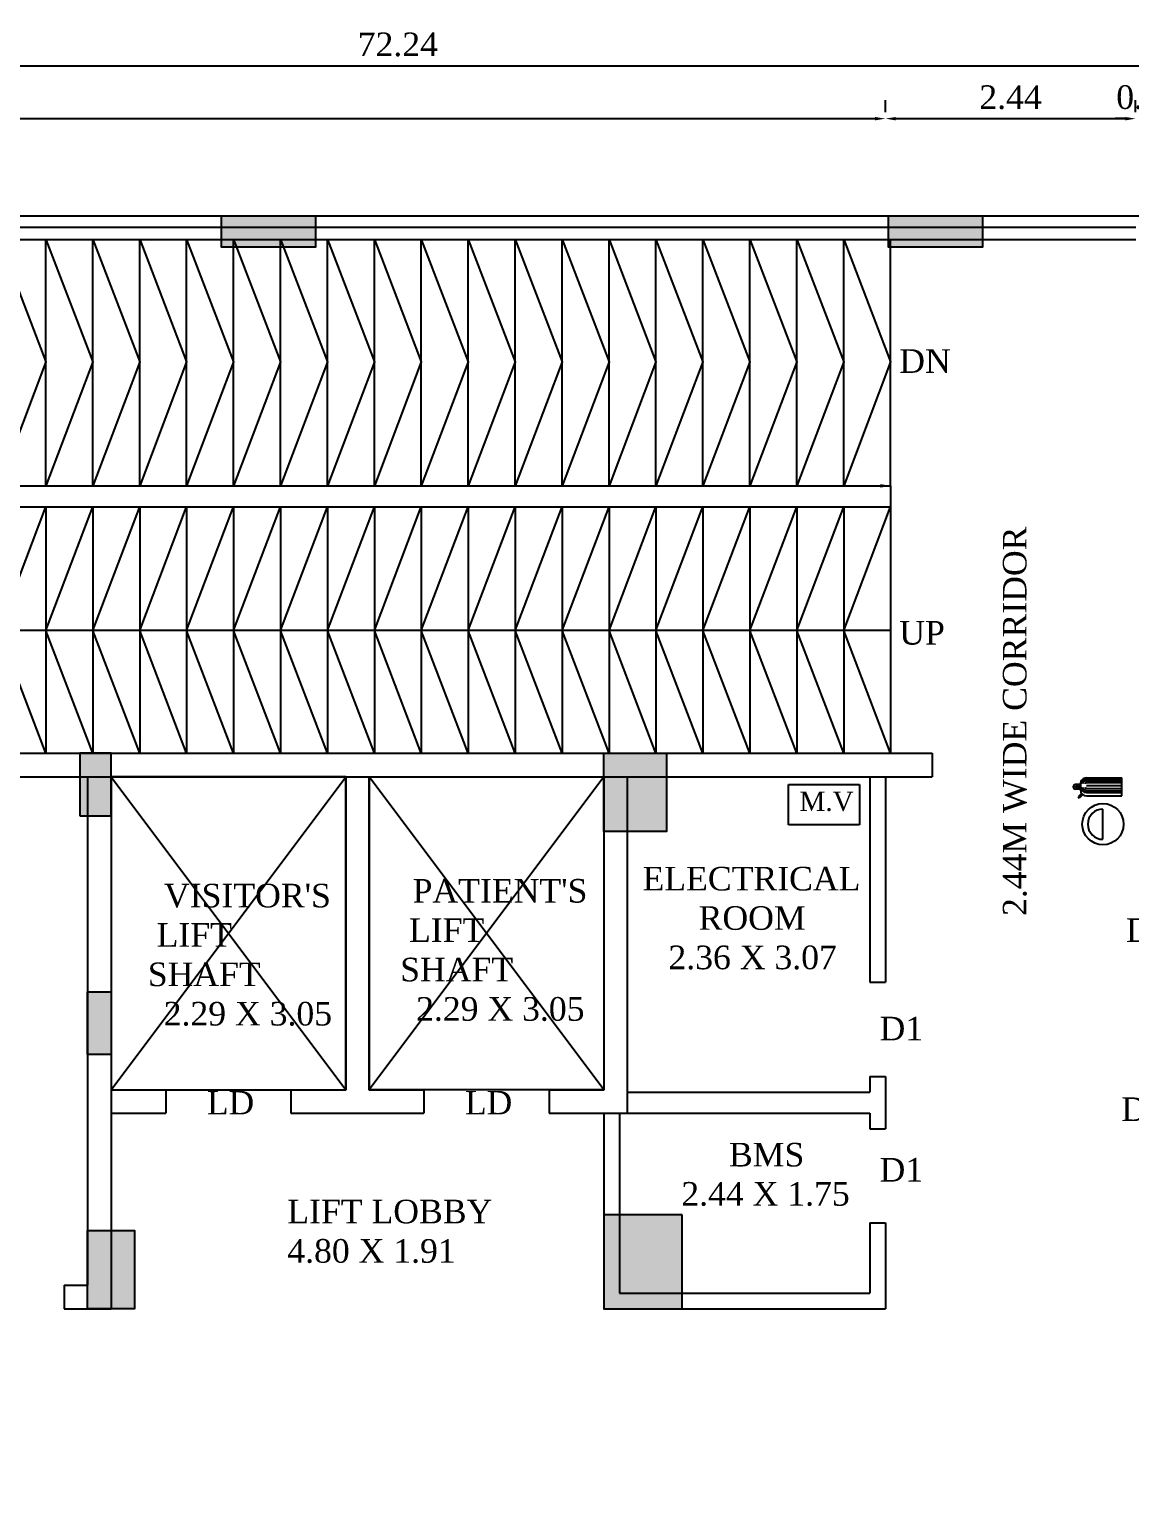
# Model space of a CAD drawing. Header units: metres. Extents: x 2754 to 3501, y 1112 to 1514.
# Drawn here: x 3140.37 to 3151.1, y 1392 to 1406.18 of the extents above; entities that cross this region are included whole.
import ezdxf
from ezdxf.lldxf.tags import DXFTag

# ---------------------------------------------------------------- set-up
doc = ezdxf.new("R2010")
doc.units = ezdxf.units.M
doc.linetypes.add('ACAD_ISO10W100', pattern=[18, 12, -3, 0, -3])
doc.linetypes.add('Demolished', pattern=[4.8, 3.2, -1.6])
for name, color, linetype in [('A-WALL', 2, 'Continuous'), ('AR -DOOR', 2, 'Continuous'), ('AR-COLHATCH', 2, 'Continuous'), ('AR-COLUMN', 2, 'Continuous'), ('AR-GRID', 2, 'ACAD_ISO10W100'), ('AR-HIDDEN', 2, 'DASHED'), ('AR-THIN', 8, 'Continuous'), ('AR-WALL', 7, 'Continuous'), ('BLK_1_FLR_1_BLT_UP_AREA', 12, 'Continuous'), ('BLK_1_FLR_1_LIFT_1', 30, 'Continuous'), ('BLK_1_FLR_1_LIFT_2', 30, 'Continuous')]:
    doc.layers.add(name, color=color, linetype=linetype)
doc.styles.add('ANAND', font='times.ttf')
tags = doc.linetypes.add('DASHED', pattern=[0.75, 0.5, -0.25]).pattern_tags.tags
tags[6:7] = [DXFTag(74, 4), DXFTag(75, 0), DXFTag(340, '0'), DXFTag(46, 1.0), DXFTag(50, 0.0), DXFTag(44, 0.0), DXFTag(45, 0.0)]
tags[4:5] = [DXFTag(74, 4), DXFTag(75, 0), DXFTag(340, '0'), DXFTag(46, 1.0), DXFTag(50, 0.0), DXFTag(44, 0.0), DXFTag(45, 0.0)]
doc.dimstyles.new('V1', dxfattribs={"dimtxt": 0.23, "dimasz": 0.1, "dimexe": 0.18, "dimexo": 0.0625, "dimgap": 0.09, "dimtad": 1, "dimzin": 0, "dimdsep": 46, "dimtxsty": 'ANAND', "dimcen": 0.09, "dimadec": 0, "dimazin": 0, "dimtfac": 1, "dimtix": 1, "dimtofl": 0, "dimtmove": 2, "dimatfit": 0, "dimfxl": 0, "dimtolj": 1, "dimtzin": 0, "dimarcsym": 0})

# ---------------------------------------------------------------- blocks, each defined once
blk = doc.blocks.new('Ground Floor')
at = {"layer": 'AR-COLHATCH'}
h = blk.add_hatch(color=256, dxfattribs=at)
h.dxf.hatch_style = 1
h.paths.add_polyline_path([(1390.4, 687.48), (1390.4, 699.48), (1354.4, 699.48), (1354.4, 687.48)])
h = blk.add_hatch(color=256, dxfattribs=at)
h.dxf.hatch_style = 1
h.paths.add_polyline_path([(1646.2, 687.48), (1646.2, 699.48), (1610.2, 699.48), (1610.2, 687.48)])
h = blk.add_hatch(color=256, dxfattribs=at)
h.dxf.hatch_style = 1
h.paths.add_polyline_path([(1300, 469.48), (1312, 469.48), (1312, 493.48), (1300, 493.48)])
h = blk.add_hatch(color=256, dxfattribs=at)
h.dxf.hatch_style = 1
h.paths.add_polyline_path([(1525, 493.48), (1501, 493.48), (1501, 463.48), (1525, 463.48)])
h = blk.add_hatch(color=256, dxfattribs=at)
h.dxf.hatch_style = 1
h.paths.add_polyline_path([(1303, 401.98), (1303, 377.98), (1312, 377.98), (1312, 401.98)])
h = blk.add_hatch(color=256, dxfattribs=at)
h.dxf.hatch_style = 1
h.paths.add_polyline_path([(1501, 316.48), (1531, 316.48), (1531, 280.48), (1501, 280.48)])
h = blk.add_hatch(color=256, dxfattribs=at)
h.dxf.hatch_style = 1
h.paths.add_polyline_path([(1303, 310.48), (1303, 280.48), (1321, 280.48), (1321, 310.48)])
at = {"layer": 'AR-COLUMN'}
for points in [[(1354.4, 699.48), (1390.4, 699.48), (1390.4, 687.48), (1354.4, 687.48)], [(1610.2, 699.48), (1646.2, 699.48), (1646.2, 687.48), (1610.2, 687.48)], [(1300, 469.48), (1312, 469.48), (1312, 493.48), (1300, 493.48)], [(1501, 493.48), (1525, 493.48), (1525, 463.48), (1501, 463.48)], [(1303, 401.98), (1312, 401.98), (1312, 377.98), (1303, 377.98)], [(1531, 316.48), (1501, 316.48), (1501, 280.48), (1531, 280.48)], [(1303, 310.48), (1321, 310.48), (1321, 280.48), (1303, 280.48)]]:
    blk.add_lwpolyline(points, close=True, dxfattribs=at)
blk = doc.blocks.new('*D506')
at = {"color": 0, "lineweight": -2}
for p, q in [((3123.52, 1405.367), (3123.52, 1405.485)), ((3148.717, 1405.367), (3148.717, 1405.485)), ((3123.62, 1405.305), (3148.617, 1405.305))]:
    blk.add_line(p, q, dxfattribs=at)
at = {"color": 0}
for points in [[(3123.62, 1405.321), (3123.62, 1405.288), (3123.52, 1405.305)], [(3148.617, 1405.321), (3148.617, 1405.288), (3148.717, 1405.305)]]:
    blk.add_solid(points, dxfattribs=at)
at = {"layer": 'Defpoints', "color": 0}
for p in [(3123.52, 1405.305), (3148.717, 1405.305), (3148.717, 1405.305)]:
    blk.add_point(p, dxfattribs=at)
at = {"color": 0, "insert": (3136.119, 1405.512), "char_height": 0.23, "attachment_point": 5, "style": 'ANAND'}
blk.add_mtext('\\A1;25.20', dxfattribs=at)
blk = doc.blocks.new('*D507')
at = {"color": 0, "lineweight": -2}
for p, q in [((3148.717, 1405.367), (3148.717, 1405.485)), ((3151.155, 1405.367), (3151.155, 1405.485)), ((3148.817, 1405.305), (3151.055, 1405.305))]:
    blk.add_line(p, q, dxfattribs=at)
at = {"color": 0}
for points in [[(3148.817, 1405.321), (3148.817, 1405.288), (3148.717, 1405.305)], [(3151.055, 1405.321), (3151.055, 1405.288), (3151.155, 1405.305)]]:
    blk.add_solid(points, dxfattribs=at)
at = {"layer": 'Defpoints', "color": 0}
for p in [(3148.717, 1405.305), (3151.155, 1405.305), (3151.155, 1405.305)]:
    blk.add_point(p, dxfattribs=at)
at = {"color": 0, "insert": (3149.936, 1405.512), "char_height": 0.23, "attachment_point": 5, "style": 'ANAND'}
blk.add_mtext('\\A1;2.44', dxfattribs=at)
blk = doc.blocks.new('*D508')
at = {"color": 0, "lineweight": -2}
for p, q in [((3151.155, 1405.367), (3151.155, 1405.485)), ((3151.384, 1405.367), (3151.384, 1405.485)), ((3151.055, 1405.305), (3150.955, 1405.305)), ((3151.484, 1405.305), (3151.584, 1405.305))]:
    blk.add_line(p, q, dxfattribs=at)
at = {"color": 0}
for points in [[(3151.055, 1405.321), (3151.055, 1405.288), (3151.155, 1405.305)], [(3151.484, 1405.321), (3151.484, 1405.288), (3151.384, 1405.305)]]:
    blk.add_solid(points, dxfattribs=at)
at = {"layer": 'Defpoints', "color": 0}
for p in [(3151.155, 1405.305), (3151.384, 1405.305), (3151.384, 1405.305)]:
    blk.add_point(p, dxfattribs=at)
at = {"color": 0, "insert": (3151.27, 1405.512), "char_height": 0.23, "attachment_point": 5, "style": 'ANAND'}
blk.add_mtext('\\A1;0.23', dxfattribs=at)
blk = doc.blocks.new('*D529')
at = {"color": 0, "lineweight": -2}
for p, q in [((3107.848, 1405.811), (3107.848, 1405.639)), ((3107.948, 1405.819), (3179.986, 1405.819)), ((3180.086, 1405.811), (3180.086, 1405.639))]:
    blk.add_line(p, q, dxfattribs=at)
at = {"color": 0}
for points in [[(3107.948, 1405.835), (3107.948, 1405.802), (3107.848, 1405.819)], [(3179.986, 1405.835), (3179.986, 1405.802), (3180.086, 1405.819)]]:
    blk.add_solid(points, dxfattribs=at)
at = {"layer": 'Defpoints', "color": 0}
for p in [(3107.848, 1405.873), (3180.086, 1405.873), (3180.086, 1405.819)]:
    blk.add_point(p, dxfattribs=at)
at = {"color": 0, "insert": (3143.967, 1406.026), "char_height": 0.23, "attachment_point": 5, "style": 'ANAND'}
blk.add_mtext('\\A1;72.24', dxfattribs=at)
blk = doc.blocks.new('*D595')
at = {"color": 0, "lineweight": -2}
for p, q in [((3125.92, 1401.792), (3125.92, 1401.909)), ((3148.768, 1401.792), (3148.768, 1401.909)), ((3126.02, 1401.729), (3148.668, 1401.729))]:
    blk.add_line(p, q, dxfattribs=at)
at = {"color": 0}
for points in [[(3126.02, 1401.746), (3126.02, 1401.712), (3125.92, 1401.729)], [(3148.668, 1401.746), (3148.668, 1401.712), (3148.768, 1401.729)]]:
    blk.add_solid(points, dxfattribs=at)
at = {"layer": 'Defpoints', "color": 0}
for p in [(3125.92, 1401.729, 0), (3148.768, 1401.729, 0), (3148.768, 1401.729)]:
    blk.add_point(p, dxfattribs=at)
at = {"color": 0, "insert": (3137.344, 1401.936), "char_height": 0.23, "attachment_point": 5, "style": 'ANAND'}
blk.add_mtext('\\A1;22.85', dxfattribs=at)

msp = doc.modelspace()

# ---------------------------------------------------------------- linework, layer by layer
for p, q in [((3150.61656, 1398.81938, 0), (3150.56835, 1398.81938, 0)), ((3150.61656, 1398.82665, 0), (3150.61657, 1398.76854, 0)), ((3150.67466, 1398.88476, 0), (3151.01937, 1398.8848, 0)), ((3150.67466, 1398.87746, 0), (3151.01938, 1398.87749, 0)), ((3150.67467, 1398.86042, 0), (3151.01938, 1398.86045, 0)), ((3150.67467, 1398.83972, 0), (3151.01938, 1398.83976, 0)), ((3150.67467, 1398.81051, 0), (3151.01938, 1398.81055, 0)), ((3150.67467, 1398.81051, 0), (3151.01938, 1398.81055, 0)), ((3151.01939, 1398.71048, 0), (3151.01937, 1398.8848, 0)), ((3150.61655, 1398.80366, 0), (3150.56833, 1398.80366, 0)), ((3150.61655, 1398.79149, 0), (3150.56833, 1398.79148, 0)), ((3150.61657, 1398.7758, 0), (3150.56835, 1398.7758, 0)), ((3150.62878, 1398.73291, 0), (3150.5949, 1398.69902, 0)), ((3150.5949, 1398.69902, 0), (3150.60499, 1398.68858, 0)), ((3150.63359, 1398.72745, 0), (3150.59995, 1398.6938, 0)), ((3150.63905, 1398.72264, 0), (3150.60499, 1398.68858, 0)), ((3150.67467, 1398.7813, 0), (3151.01939, 1398.78134, 0)), ((3150.67468, 1398.76061, 0), (3151.01939, 1398.76065, 0)), ((3150.67468, 1398.74357, 0), (3151.01939, 1398.74361, 0)), ((3150.67468, 1398.71044, 0), (3151.01939, 1398.71048, 0)), ((3150.83615, 1398.28675, 0), (3150.83612, 1398.58164, 0))]:
    msp.add_line(p, q)
at = {"color": 7, "linetype": 'Demolished', "elevation": 0}
msp.add_lwpolyline([(3147.77454, 1398.82147), (3148.46514, 1398.82147), (3148.46514, 1398.42633), (3147.77454, 1398.42633)], close=True, dxfattribs=at)
msp.add_circle((3150.83613, 1398.4342, 0), 0.20074)
for centre, radius, start, end in [((3150.56835, 1398.79759, 0), 0.02179, 90.006042, 270.006042), ((3150.67467, 1398.82665, 0), 0.05811, 90.006042, 180.006042), ((3150.67467, 1398.82665, 0), 0.0508, 90.006042, 180.006042), ((3150.67467, 1398.82665, 0), 0.03376, 90.006042, 180.006042), ((3150.67467, 1398.82665, 0), 0.01307, 90.006042, 180.006042), ((3150.67468, 1398.76855, 0), 0.05811, 180.006042, 270.006042), ((3150.67467, 1398.79437, 0), 0.0508, 180.006042, 270.006042), ((3150.67467, 1398.79437, 0), 0.03376, 180.006042, 270.006042), ((3150.67467, 1398.79437, 0), 0.01307, 180.006042, 270.006042), ((3150.83613, 1398.4342, 0), 0.14745, 90.006042, 270.006042)]:
    msp.add_arc(centre, radius, start, end)
at = {"layer": 'A-WALL', "lineweight": 30}
msp.add_line((3150.56833, 1398.80366, 0), (3150.56833, 1398.79148, 0), dxfattribs=at)
at = {"layer": 'AR -DOOR'}
msp.add_line((3151.15534, 1404.24341, 0), (3123.52014, 1404.24341, 0), dxfattribs=at)
at = {"layer": 'AR-HIDDEN', "ltscale": 0.25}
for p, q in [((3141.17314, 1398.89671, 0), (3143.45914, 1395.84871, 0)), ((3141.17314, 1395.84871, 0), (3143.45914, 1398.89671, 0)), ((3145.97374, 1398.89671, 0), (3143.68774, 1395.84871, 0)), ((3145.97374, 1395.84871, 0), (3143.68774, 1398.89671, 0))]:
    msp.add_line(p, q, dxfattribs=at)
at = {"layer": 'AR-THIN'}
for p, q in [((3123.52014, 1404.35771, 0), (3151.15534, 1404.35771, 0)), ((3123.52014, 1404.12911, 0), (3151.15534, 1404.12911, 0)), ((3148.76774, 1401.72911, 0), (3148.76774, 1404.12911, 0))]:
    msp.add_line(p, q, dxfattribs=at)
at = {"layer": 'AR-THIN', "elevation": 0}
for points in [[(3140.08094, 1401.72911), (3140.08094, 1404.12911), (3140.53814, 1402.93531), (3140.08094, 1401.72911)], [(3140.53814, 1401.72911), (3140.53814, 1404.12911), (3140.99534, 1402.93531), (3140.53814, 1401.72911)], [(3140.99534, 1401.72911), (3140.99534, 1404.12911), (3141.45254, 1402.93531), (3140.99534, 1401.72911)], [(3141.45254, 1401.72911), (3141.45254, 1404.12911), (3141.90974, 1402.93531), (3141.45254, 1401.72911)], [(3141.90974, 1401.72911), (3141.90974, 1404.12911), (3142.36694, 1402.93531), (3141.90974, 1401.72911)], [(3142.36694, 1401.72911), (3142.36694, 1404.12911), (3142.82414, 1402.93531), (3142.36694, 1401.72911)], [(3142.82414, 1401.72911), (3142.82414, 1404.12911), (3143.28134, 1402.93531), (3142.82414, 1401.72911)], [(3143.28134, 1401.72911), (3143.28134, 1404.12911), (3143.73854, 1402.93531), (3143.28134, 1401.72911)], [(3143.73854, 1401.72911), (3143.73854, 1404.12911), (3144.19574, 1402.93531), (3143.73854, 1401.72911)], [(3144.19574, 1401.72911), (3144.19574, 1404.12911), (3144.65294, 1402.93531), (3144.19574, 1401.72911)], [(3144.65294, 1401.72911), (3144.65294, 1404.12911), (3145.11014, 1402.93531), (3144.65294, 1401.72911)], [(3145.11014, 1401.72911), (3145.11014, 1404.12911), (3145.56734, 1402.93531), (3145.11014, 1401.72911)], [(3145.56734, 1401.72911), (3145.56734, 1404.12911), (3146.02454, 1402.93531), (3145.56734, 1401.72911)], [(3146.02454, 1401.72911), (3146.02454, 1404.12911), (3146.48174, 1402.93531), (3146.02454, 1401.72911)], [(3146.48174, 1401.72911), (3146.48174, 1404.12911), (3146.93894, 1402.93531), (3146.48174, 1401.72911)], [(3146.93894, 1401.72911), (3146.93894, 1404.12911), (3147.39614, 1402.93531), (3146.93894, 1401.72911)], [(3147.39614, 1401.72911), (3147.39614, 1404.12911), (3147.85334, 1402.93531), (3147.39614, 1401.72911)], [(3147.85334, 1401.72911), (3147.85334, 1404.12911), (3148.31054, 1402.93531), (3147.85334, 1401.72911)], [(3148.31054, 1401.72911), (3148.31054, 1404.12911), (3148.76774, 1402.93531), (3148.31054, 1401.72911)], [(3148.76774, 1400.31911), (3124.71394, 1400.31911), (3124.71394, 1402.93531), (3130.02254, 1402.93531)], [(3140.53814, 1401.52531), (3140.53814, 1399.12531), (3140.08094, 1400.31911), (3140.53814, 1401.52531)], [(3140.99534, 1401.52531), (3140.99534, 1399.12531), (3140.53814, 1400.31911), (3140.99534, 1401.52531)], [(3141.45254, 1401.52531), (3141.45254, 1399.12531), (3140.99534, 1400.31911), (3141.45254, 1401.52531)], [(3141.90974, 1401.52531), (3141.90974, 1399.12531), (3141.45254, 1400.31911), (3141.90974, 1401.52531)], [(3142.36694, 1401.52531), (3142.36694, 1399.12531), (3141.90974, 1400.31911), (3142.36694, 1401.52531)], [(3142.82414, 1401.52531), (3142.82414, 1399.12531), (3142.36694, 1400.31911), (3142.82414, 1401.52531)], [(3143.28134, 1401.52531), (3143.28134, 1399.12531), (3142.82414, 1400.31911), (3143.28134, 1401.52531)], [(3143.73854, 1401.52531), (3143.73854, 1399.12531), (3143.28134, 1400.31911), (3143.73854, 1401.52531)], [(3144.19574, 1401.52531), (3144.19574, 1399.12531), (3143.73854, 1400.31911), (3144.19574, 1401.52531)], [(3144.65294, 1401.52531), (3144.65294, 1399.12531), (3144.19574, 1400.31911), (3144.65294, 1401.52531)], [(3145.11014, 1401.52531), (3145.11014, 1399.12531), (3144.65294, 1400.31911), (3145.11014, 1401.52531)], [(3145.56734, 1401.52531), (3145.56734, 1399.12531), (3145.11014, 1400.31911), (3145.56734, 1401.52531)], [(3146.02454, 1401.52531), (3146.02454, 1399.12531), (3145.56734, 1400.31911), (3146.02454, 1401.52531)], [(3146.48174, 1401.52531), (3146.48174, 1399.12531), (3146.02454, 1400.31911), (3146.48174, 1401.52531)], [(3146.93894, 1401.52531), (3146.93894, 1399.12531), (3146.48174, 1400.31911), (3146.93894, 1401.52531)], [(3147.39614, 1401.52531), (3147.39614, 1399.12531), (3146.93894, 1400.31911), (3147.39614, 1401.52531)], [(3147.85334, 1401.52531), (3147.85334, 1399.12531), (3147.39614, 1400.31911), (3147.85334, 1401.52531)], [(3148.31054, 1401.52531), (3148.31054, 1399.12531), (3147.85334, 1400.31911), (3148.31054, 1401.52531)], [(3148.76774, 1401.52531), (3148.76774, 1399.12531), (3148.31054, 1400.31911), (3148.76774, 1401.52531)]]:
    msp.add_lwpolyline(points, dxfattribs=at)
at = {"layer": 'AR-WALL'}
for p, q in [((3125.92014, 1401.72911, 0), (3148.76774, 1401.72911, 0)), ((3148.76774, 1401.72911, 0), (3148.76774, 1401.52531, 0)), ((3125.92014, 1401.52531, 0), (3148.76774, 1401.52531, 0)), ((3132.38474, 1399.12531, 0), (3149.17414, 1399.12531, 0)), ((3149.17414, 1399.12531, 0), (3149.17414, 1398.89671, 0)), ((3132.38474, 1398.89671, 0), (3149.17414, 1398.89671, 0)), ((3140.94454, 1398.89671, 0), (3140.94454, 1393.94371, 0)), ((3141.17314, 1398.89671, 0), (3141.17314, 1393.71511, 0)), ((3143.45914, 1398.89671, 0), (3143.45914, 1395.84871, 0)), ((3143.68774, 1398.89671, 0), (3143.68774, 1395.84871, 0)), ((3143.68774, 1398.89671, 0), (3143.68774, 1395.84871, 0)), ((3145.97374, 1398.89671, 0), (3145.97374, 1395.84871, 0)), ((3146.20234, 1398.89671, 0), (3146.20234, 1395.62011, 0)), ((3148.56454, 1398.89671, 0), (3148.56454, 1396.89562, 0)), ((3148.71694, 1398.89671, 0), (3148.71694, 1396.89562, 0)), ((3148.56454, 1396.89562, 0), (3148.71694, 1396.89562, 0)), ((3148.56454, 1395.97571, 0), (3148.56454, 1395.82331, 0)), ((3148.56454, 1395.97571, 0), (3148.71694, 1395.97571, 0)), ((3148.71694, 1395.97571, 0), (3148.71694, 1395.46771, 0)), ((3141.17314, 1395.84871, 0), (3141.70654, 1395.84871, 0)), ((3141.70654, 1395.84871, 0), (3141.70654, 1395.62011, 0)), ((3142.92574, 1395.84871, 0), (3143.45914, 1395.84871, 0)), ((3142.92574, 1395.84871, 0), (3142.92574, 1395.62011, 0)), ((3143.68774, 1395.84871, 0), (3144.22114, 1395.84871, 0)), ((3144.22114, 1395.84871, 0), (3144.22114, 1395.62011, 0)), ((3145.44034, 1395.84871, 0), (3145.97374, 1395.84871, 0)), ((3145.44034, 1395.84871, 0), (3145.44034, 1395.62011, 0)), ((3146.20234, 1395.82331, 0), (3148.56454, 1395.82331, 0)), ((3141.17314, 1395.62011, 0), (3141.70654, 1395.62011, 0)), ((3142.92574, 1395.62011, 0), (3144.22114, 1395.62011, 0)), ((3145.44034, 1395.62011, 0), (3146.20234, 1395.62011, 0)), ((3145.97374, 1395.62011, 0), (3145.97374, 1393.71511, 0)), ((3146.12614, 1395.62011, 0), (3146.12614, 1393.86751, 0)), ((3146.20234, 1395.62011, 0), (3148.56454, 1395.62011, 0)), ((3148.56454, 1395.62011, 0), (3148.56454, 1395.46771, 0)), ((3148.56454, 1395.46771, 0), (3148.71694, 1395.46771, 0)), ((3148.56454, 1394.55331, 0), (3148.56454, 1393.86751, 0)), ((3148.56454, 1394.55331, 0), (3148.71694, 1394.55331, 0)), ((3148.71694, 1394.55331, 0), (3148.71694, 1393.71511, 0)), ((3140.71594, 1393.94371, 0), (3140.94454, 1393.94371, 0)), ((3146.12614, 1393.86751, 0), (3148.56454, 1393.86751, 0)), ((3140.71594, 1393.71511, 0), (3141.17314, 1393.71511, 0)), ((3145.97374, 1393.71511, 0), (3148.71694, 1393.71511, 0))]:
    msp.add_line(p, q, dxfattribs=at)
at = {"layer": 'AR-WALL', "ltscale": 7}
msp.add_line((3140.71594, 1393.94371, 0), (3140.71594, 1393.71511, 0), dxfattribs=at)
at = {"layer": 'BLK_1_FLR_1_BLT_UP_AREA', "color": 12, "elevation": 0}
msp.add_lwpolyline([(3107.84834, 1404.35771), (3180.08594, 1404.35771), (3180.08594, 1379.63911), (3152.56418, 1382.28771), (3152.5786, 1382.43751), (3151.35377, 1382.43751), (3151.35059, 1382.4045), (3107.84834, 1386.59101)], close=True, dxfattribs=at)
at = {"layer": 'BLK_1_FLR_1_LIFT_1', "elevation": 0}
msp.add_lwpolyline([(3143.45914, 1398.89671), (3141.17314, 1398.89671), (3141.17314, 1395.84871), (3143.45914, 1395.84871)], close=True, dxfattribs=at)
at = {"layer": 'BLK_1_FLR_1_LIFT_2', "elevation": 0}
msp.add_lwpolyline([(3143.68774, 1398.89671), (3145.97374, 1398.89671), (3145.97374, 1395.84871), (3143.68774, 1395.84871)], close=True, dxfattribs=at)

# ---------------------------------------------------------------- block references
at = {"layer": 'AR-GRID', "xscale": 0.0254, "yscale": 0.0254, "zscale": 0.0254}
msp.add_blockref('Ground Floor', (3107.84834, 1386.59101, 0), dxfattribs=at)

# ---------------------------------------------------------------- texts
at = {"style": 'ANAND'}
for s, height, p in [('DN', 0.23, (3148.85204, 1402.82929, 0)), ('UP', 0.23, (3148.85204, 1400.18298, 0)), ('D6', 0.23, (3151.06174, 1397.28674, 0)), ('D1', 0.23, (3148.66017, 1396.32901, 0)), ('LD', 0.2286, (3142.10707, 1395.60828, 0)), ('LD', 0.2286, (3144.62167, 1395.60828, 0)), ('D1', 0.23, (3151.01635, 1395.54353, 0)), ('BMS', 0.23, (3147.19294, 1395.10112, 0)), ('D1', 0.23, (3148.66017, 1394.95394, 0)), ('2.44 X 1.75', 0.23, (3146.72872, 1394.71919, 0))]:
    msp.add_text(s, height=height, dxfattribs=at).set_placement(p)
msp.add_text('2.44M WIDE CORRIDOR', height=0.23, rotation=90, dxfattribs=at).set_placement((3150.09136, 1397.54054, 0))
at = {"color": 7, "style": 'ANAND'}
msp.add_text('M.V', height=0.1875, dxfattribs=at).set_placement((3147.8806, 1398.56308, 0))
at = {"char_height": 0.23, "attachment_point": 1, "style": 'ANAND'}
for s, insert, width in [(' ELECTRICAL \\P{\\W6.295898; }ROOM \\P{\\W2.908203; }2.36 X 3.07', (3146.3508, 1398.01883, 0), 2.0751406), ("{\\W1.820312; }VISITOR'S \\P LIFT SHAFT\\P{\\W1.787109; }2.29 X 3.05", (3141.53073, 1397.85402, 0), 1.8774766), ("{\\W1.392578; }PATIENT'S \\P LIFT SHAFT\\P{\\W1.787109; }2.29 X 3.05", (3143.98984, 1397.90055, 0), 1.8774766), ('LIFT LOBBY\\P4.80 X 1.91', (3142.89031, 1394.77711, 0), 1.9527614)]:
    msp.add_mtext(s, dxfattribs=dict(at, insert=insert, width=width))

# ---------------------------------------------------------------- dimensions: what is measured, and where the dimension line sits
at = {"color": 7}
for p1, p2, distance, picture, middle in [((3107.84834, 1405.87337, 0), (3180.08594, 1405.87337, 0), -0.05484, '*D529', (3143.96714, 1406.02586, 0)), ((3125.92014, 1401.72911, 0), (3148.76774, 1401.72911, 0), 0, '*D595', (3137.34394, 1401.93643))]:
    dim = msp.add_aligned_dim(p1=p1, p2=p2, distance=distance, dimstyle='V1', dxfattribs=at)
    dim.commit()
    dim.dimension.update_dxf_attribs({"geometry": picture, "text_midpoint": middle})
for base, p1, p2, picture, middle in [((3148.71694, 1405.30469, 0), (3123.52014, 1405.30469, 0), (3148.71694, 1405.30469, 0), '*D506', (3136.11854, 1405.51201, 0)), ((3151.15534, 1405.30469, 0), (3148.71694, 1405.30469, 0), (3151.15534, 1405.30469, 0), '*D507', (3149.93614, 1405.51201, 0)), ((3151.38394, 1405.30469, 0), (3151.15534, 1405.30469, 0), (3151.38394, 1405.30469, 0), '*D508', (3151.26964, 1405.51201, 0))]:
    dim = msp.add_linear_dim(base=base, p1=p1, p2=p2, angle=180, dimstyle='V1', dxfattribs=at)
    dim.commit()
    dim.dimension.update_dxf_attribs({"geometry": picture, "text_midpoint": middle})

doc.saveas('drawing.dxf')
